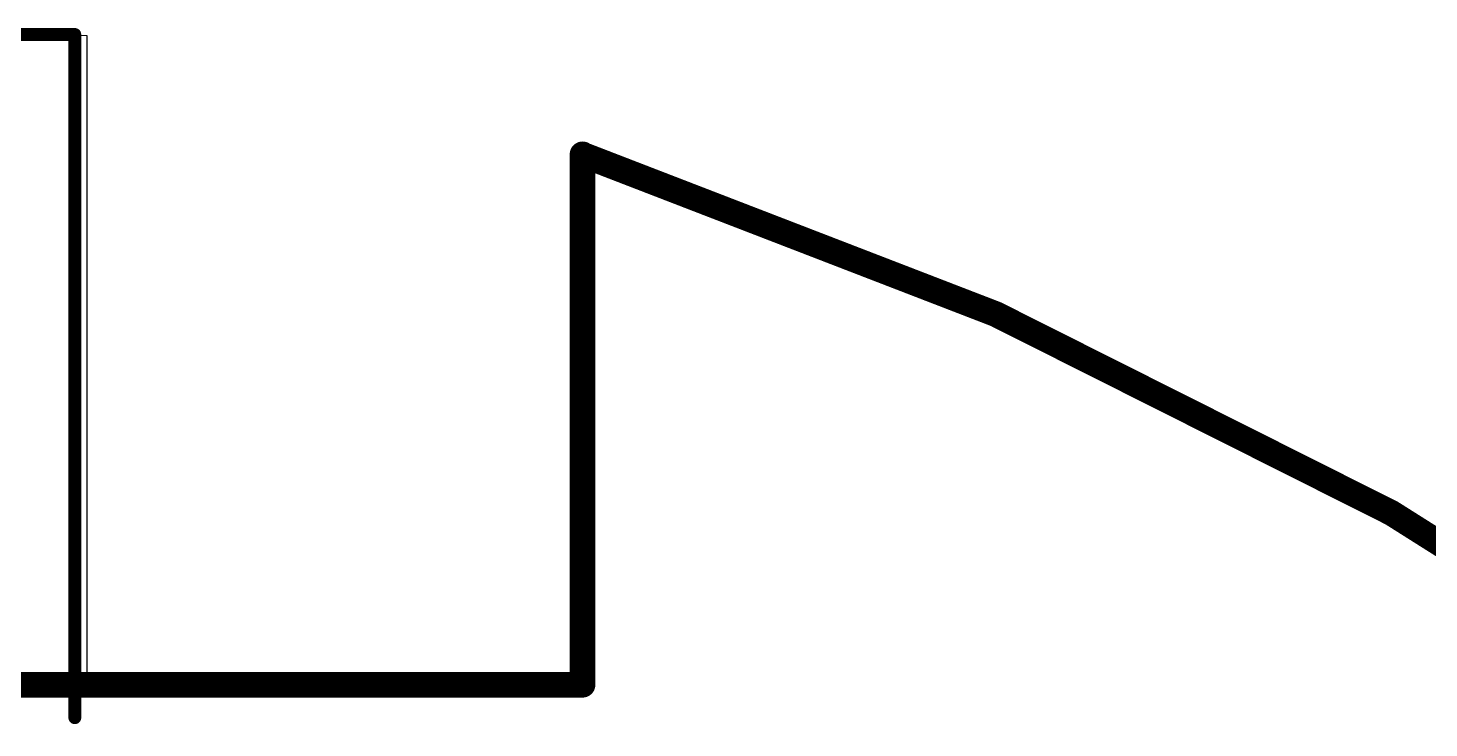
# Model space of a CAD drawing. Header units: millimetres. Extents: x -0.57 to 2.98, y -0.65 to 2.86.
# Drawn here: x 1.542 to 2.087, y 2.586 to 2.858 of the extents above; entities that cross this region are included whole.
import ezdxf

# ---------------------------------------------------------------- set-up
doc = ezdxf.new("R2010")
doc.units = ezdxf.units.MM
doc.header["$MEASUREMENT"] = 0
for name, color, linetype in [('Mechanical2', 216, 'Continuous'), ('MultiLayer', 9, 'Continuous'), ('TopOverlay', 2, 'Continuous')]:
    doc.layers.add(name, color=color, linetype=linetype)

# ---------------------------------------------------------------- blocks, each defined once
blk = doc.blocks.new('ESP32_WROVER_E_N8R8_292')
at = {"layer": 'TopOverlay', "const_width": 0.005}
for points in [[(-0.35197, 0.74291), (0.35669, 0.74291)], [(0.35669, 0.47717), (0.35669, 0.74291)]]:
    blk.add_lwpolyline(points, dxfattribs=at)
at = {"layer": 'TopOverlay', "const_width": 0.0025}
for points in [[(0.35544, 0.74291, 1), (0.35794, 0.74291, 1)], [(0.35544, 0.74291, 1), (0.35794, 0.74291, 1)], [(0.35544, 0.47717, 1), (0.35794, 0.47717, 1)]]:
    blk.add_lwpolyline(points, format="xyb", close=True, dxfattribs=at)

msp = doc.modelspace()

# ---------------------------------------------------------------- linework, layer by layer
at = {"layer": 'Mechanical2', "const_width": 0.01}
msp.add_lwpolyline([(1.75783, 2.80917, -6.230382), (0.64896, 2.81029)], format="xyb", dxfattribs=at)
for points in [[(1.75783, 2.603), (1.75783, 2.80929)], [(0.64915, 2.603), (1.57, 2.603)], [(1.56098, 2.603), (1.75783, 2.603)]]:
    msp.add_lwpolyline(points, dxfattribs=at)
at = {"layer": 'Mechanical2', "const_width": 0.005}
for points in [[(1.75533, 2.80929, 1), (1.76033, 2.80929, 1)], [(1.75533, 2.80917, 1), (1.76033, 2.80917, 1)], [(1.55848, 2.603, 1), (1.56348, 2.603, 1)], [(1.5675, 2.603, 1), (1.5725, 2.603, 1)], [(1.75533, 2.603, 1), (1.76033, 2.603, 1)], [(1.75533, 2.603, 1), (1.76033, 2.603, 1)]]:
    msp.add_lwpolyline(points, format="xyb", close=True, dxfattribs=at)
at = {"layer": 'MultiLayer'}
for p, q in [((1.565, 2.85541), (0.846, 2.85642)), ((1.565, 2.604), (1.565, 2.85541)), ((0.846, 2.604), (1.565, 2.604))]:
    msp.add_line(p, q, dxfattribs=at)

# ---------------------------------------------------------------- block references
msp.add_blockref('ESP32_WROVER_E_N8R8_292', (1.20349, 2.113))

doc.saveas('drawing.dxf')
